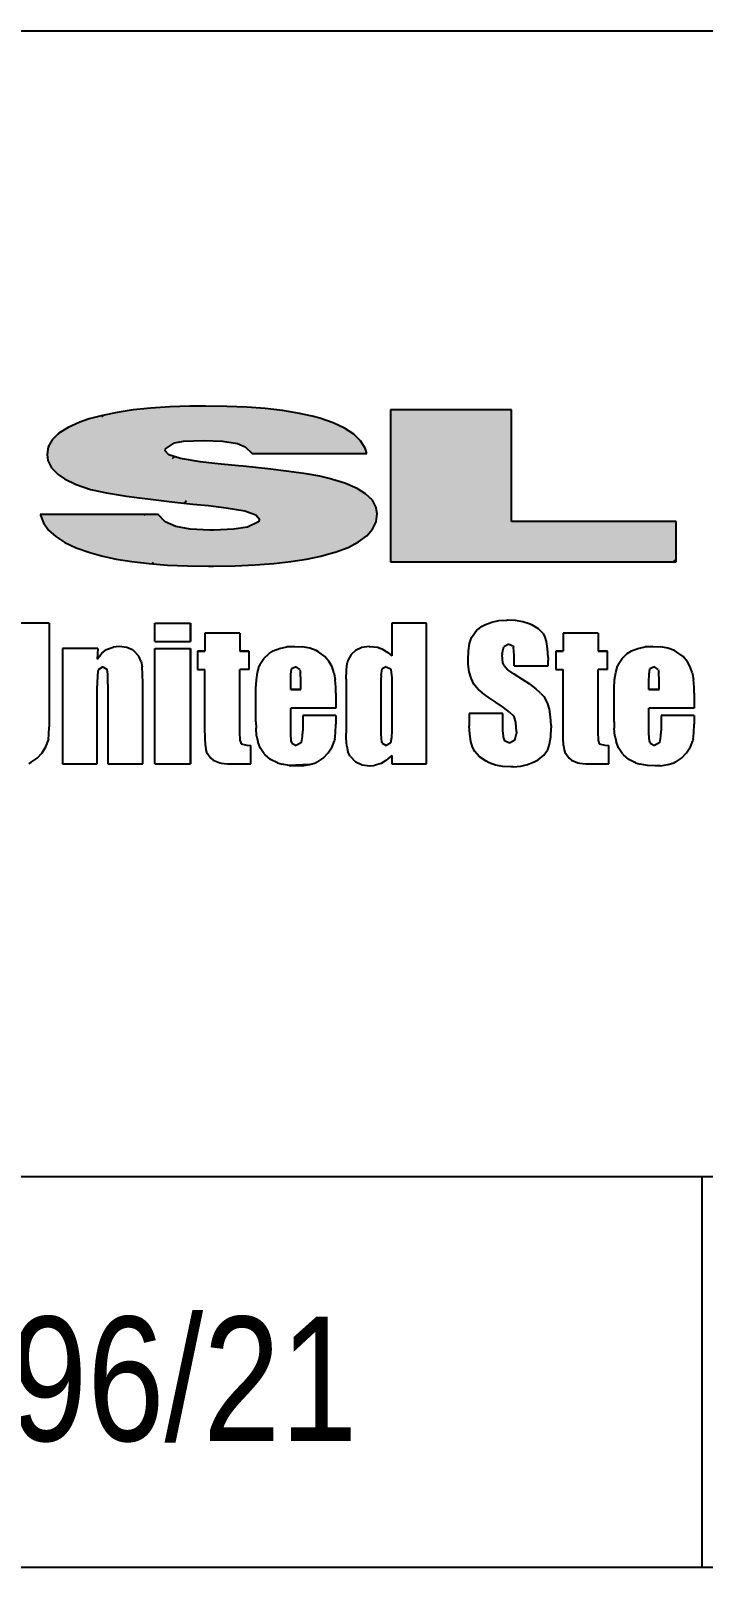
# Model space of a CAD drawing. Header units: millimetres. Extents: x -170 to 250, y -82 to 215.
# Drawn here: x 197.82 to 204.02, y -10.02 to 4.16 of the extents above; entities that cross this region are included whole.
import ezdxf

# ---------------------------------------------------------------- set-up
doc = ezdxf.new("R2010")
doc.units = ezdxf.units.MM
doc.styles.add('Arial', font='ARIAL.TTF', dxfattribs={"height": 0.2})

# ---------------------------------------------------------------- blocks, each defined once
blk = doc.blocks.new('Unknown-234524981-42925')
at = {"linetype": 'Continuous'}
for points in [[(199.626, 0.692), (199.429, 0.695), (198.016, 0.384)], [(199.429, 0.695), (199.286, 0.694), (198.016, 0.384)], [(199.286, 0.694), (199.099, 0.687), (198.016, 0.384)], [(199.809, 0.685), (199.626, 0.692), (198.016, 0.384)], [(199.099, 0.687), (198.924, 0.676), (198.016, 0.384)], [(199.98, 0.671), (199.809, 0.685), (198.016, 0.384)], [(198.924, 0.676), (198.763, 0.659), (198.016, 0.384)], [(200.138, 0.653), (199.98, 0.671), (198.016, 0.384)], [(198.763, 0.659), (198.615, 0.636), (198.016, 0.384)], [(200.282, 0.63), (200.138, 0.653), (198.016, 0.384)], [(198.615, 0.636), (198.48, 0.609), (198.016, 0.384)], [(200.413, 0.601), (200.282, 0.63), (198.016, 0.384)], [(198.48, 0.609), (198.357, 0.576), (198.016, 0.384)], [(200.484, 0.582), (200.413, 0.601), (198.016, 0.384)], [(200.608, 0.539), (200.484, 0.582), (198.016, 0.384)], [(198.357, 0.576), (198.271, 0.547), (198.016, 0.384)], [(202.252, 0.66), (201.135, 0.66), (202.252, -0.371)], [(201.135, 0.66), (201.135, -0.744), (202.252, -0.371)], [(198.271, 0.547), (198.162, 0.498), (198.016, 0.384)], [(200.712, 0.49), (200.608, 0.539), (198.016, 0.384)], [(198.162, 0.498), (198.077, 0.444), (198.016, 0.384)], [(200.796, 0.435), (200.712, 0.49), (198.016, 0.384)], [(200.859, 0.373), (200.796, 0.435), (198.016, 0.384)], [(197.979, 0.319), (197.968, 0.249), (198.016, 0.384)], [(197.968, 0.249), (197.976, 0.192), (198.016, 0.384)], [(197.976, 0.192), (198.009, 0.125), (198.016, 0.384)], [(198.009, 0.125), (198.069, 0.064), (198.016, 0.384)], [(198.069, 0.064), (198.129, 0.023), (198.016, 0.384)], [(198.129, 0.023), (198.235, -0.029), (198.016, 0.384)], [(198.235, -0.029), (198.369, -0.075), (198.016, 0.384)], [(198.369, -0.075), (198.383, -0.079), (198.016, 0.384)], [(198.383, -0.079), (198.515, -0.106), (198.016, 0.384)], [(198.515, -0.106), (198.702, -0.136), (198.016, 0.384)], [(198.702, -0.136), (198.796, -0.149), (198.016, 0.384)], [(198.796, -0.149), (198.946, -0.168), (198.016, 0.384)], [(198.946, -0.168), (199.118, -0.189), (198.016, 0.384)], [(199.118, -0.189), (199.313, -0.21), (198.016, 0.384)], [(199.313, -0.21), (199.457, -0.224), (198.016, 0.384)], [(199.457, -0.224), (199.62, -0.243), (198.016, 0.384)], [(199.62, -0.243), (199.791, -0.273), (198.016, 0.384)], [(199.791, -0.273), (199.893, -0.309), (198.016, 0.384)], [(199.893, -0.309), (200.744, -0.609), (198.016, 0.384)], [(200.744, -0.609), (200.84, -0.559), (198.016, 0.384)], [(200.84, -0.559), (200.916, -0.503), (198.016, 0.384)], [(200.916, -0.503), (200.97, -0.441), (198.016, 0.384)], [(200.97, -0.441), (201.002, -0.374), (198.016, 0.384)], [(201.002, -0.374), (201.013, -0.301), (198.016, 0.384)], [(201.013, -0.301), (201.004, -0.24), (198.016, 0.384)], [(201.004, -0.24), (200.968, -0.174), (198.016, 0.384)], [(200.968, -0.174), (200.906, -0.114), (198.016, 0.384)], [(200.906, -0.114), (200.829, -0.067), (198.016, 0.384)], [(200.829, -0.067), (200.714, -0.018), (198.016, 0.384)], [(200.714, -0.018), (199.381, 0.181), (198.016, 0.384)], [(199.381, 0.181), (199.2, 0.211), (198.016, 0.384)], [(199.2, 0.211), (199.092, 0.245), (198.016, 0.384)], [(199.092, 0.245), (199.056, 0.282), (198.016, 0.384)], [(199.056, 0.282), (199.059, 0.301), (198.016, 0.384)], [(199.059, 0.301), (199.143, 0.355), (198.016, 0.384)], [(199.143, 0.355), (199.225, 0.37), (198.016, 0.384)], [(199.225, 0.37), (199.41, 0.378), (198.016, 0.384)], [(199.41, 0.378), (200.859, 0.373), (198.016, 0.384)], [(199.585, 0.371), (200.859, 0.373), (199.41, 0.378)], [(200.901, 0.307), (200.859, 0.373), (199.585, 0.371)], [(199.724, 0.348), (200.918, 0.256), (199.585, 0.371)], [(200.918, 0.256), (200.901, 0.307), (199.585, 0.371)], [(199.796, 0.319), (200.918, 0.256), (199.724, 0.348)], [(199.858, 0.256), (200.918, 0.256), (199.796, 0.319)], [(199.514, 0.166), (199.381, 0.181), (200.714, -0.018)], [(199.575, 0.159), (199.514, 0.166), (200.714, -0.018)], [(199.732, 0.143), (199.575, 0.159), (200.714, -0.018)], [(199.776, 0.139), (199.732, 0.143), (200.714, -0.018)], [(200.004, 0.115), (199.776, 0.139), (200.714, -0.018)], [(200.198, 0.091), (200.004, 0.115), (200.714, -0.018)], [(200.357, 0.068), (200.198, 0.091), (200.714, -0.018)], [(200.482, 0.047), (200.357, 0.068), (200.714, -0.018)], [(200.569, 0.027), (200.482, 0.047), (200.714, -0.018)], [(198.992, -0.306), (197.906, -0.306), (199.058, -0.374)], [(199.058, -0.374), (197.906, -0.306), (199.155, -0.416)], [(199.155, -0.416), (197.906, -0.306), (199.288, -0.44)], [(197.906, -0.306), (197.907, -0.313), (199.288, -0.44)], [(197.907, -0.313), (197.936, -0.384), (199.288, -0.44)], [(199.288, -0.44), (197.936, -0.384), (199.47, -0.449)], [(197.936, -0.384), (197.982, -0.45), (199.47, -0.449)], [(199.69, -0.442), (198.362, -0.658), (199.816, -0.422)], [(198.362, -0.658), (198.47, -0.688), (199.816, -0.422)], [(198.47, -0.688), (198.605, -0.717), (199.816, -0.422)], [(198.605, -0.717), (198.751, -0.74), (199.816, -0.422)], [(198.751, -0.74), (198.909, -0.759), (199.816, -0.422)], [(198.909, -0.759), (199.08, -0.772), (199.816, -0.422)], [(199.08, -0.772), (199.262, -0.78), (199.816, -0.422)], [(199.816, -0.422), (199.262, -0.78), (199.919, -0.372)], [(199.262, -0.78), (199.457, -0.783), (199.919, -0.372)], [(199.457, -0.783), (199.504, -0.783), (199.919, -0.372)], [(199.504, -0.783), (199.702, -0.779), (199.919, -0.372)], [(199.702, -0.779), (199.887, -0.771), (199.919, -0.372)], [(199.919, -0.372), (199.887, -0.771), (199.927, -0.348)], [(199.887, -0.771), (200.058, -0.757), (199.927, -0.348)], [(199.927, -0.348), (200.362, -0.718), (199.893, -0.309)], [(200.362, -0.718), (200.493, -0.69), (199.893, -0.309)], [(200.493, -0.69), (200.611, -0.658), (199.893, -0.309)], [(200.611, -0.658), (200.625, -0.653), (199.893, -0.309)], [(200.625, -0.653), (200.744, -0.609), (199.893, -0.309)], [(200.058, -0.757), (200.217, -0.74), (199.927, -0.348)], [(200.217, -0.74), (200.362, -0.718), (199.927, -0.348)], [(202.252, -0.371), (201.135, -0.744), (203.769, -0.744)], [(203.769, -0.371), (202.252, -0.371), (203.769, -0.744)], [(199.47, -0.449), (197.982, -0.45), (199.507, -0.449)], [(197.982, -0.45), (198.049, -0.51), (199.507, -0.449)], [(199.507, -0.449), (198.049, -0.51), (199.69, -0.442)], [(198.049, -0.51), (198.133, -0.565), (199.69, -0.442)], [(198.133, -0.565), (198.238, -0.614), (199.69, -0.442)], [(198.238, -0.614), (198.362, -0.658), (199.69, -0.442)]]:
    blk.add_hatch(color=3, dxfattribs=at).paths.add_polyline_path(points)
at = {"color": 7, "linetype": 'Continuous'}
for p, q in [((167.074, 4.158), (234.946, 4.158)), ((167.076, 4.158), (234.946, 4.158)), ((167.054, -6.415), (234.946, -6.415)), ((204.008, -10.02), (204.008, -6.415)), ((167.054, -10.02), (234.946, -10.02))]:
    blk.add_line(p, q, dxfattribs=at)
at = {"color": 3, "linetype": 'Continuous'}
for p, q in [((198.357, 0.576), (198.271, 0.547)), ((198.48, 0.609), (198.357, 0.576)), ((198.474, 0.594), (198.491, 0.612)), ((198.615, 0.636), (198.48, 0.609)), ((198.763, 0.659), (198.615, 0.636)), ((198.924, 0.676), (198.763, 0.659)), ((199.099, 0.687), (198.924, 0.676)), ((199.286, 0.694), (199.099, 0.687)), ((199.429, 0.695), (199.286, 0.694)), ((199.626, 0.692), (199.429, 0.695)), ((199.809, 0.685), (199.626, 0.692)), ((199.98, 0.671), (199.809, 0.685)), ((200.138, 0.653), (199.98, 0.671)), ((200.282, 0.63), (200.138, 0.653)), ((200.413, 0.601), (200.282, 0.63)), ((200.484, 0.582), (200.413, 0.601)), ((200.608, 0.539), (200.484, 0.582)), ((201.135, 0.66), (201.135, -0.744)), ((202.252, 0.66), (201.135, 0.66)), ((202.252, -0.371), (202.252, 0.66)), ((198.077, 0.444), (198.016, 0.384)), ((198.162, 0.498), (198.077, 0.444)), ((198.271, 0.547), (198.162, 0.498)), ((200.712, 0.49), (200.608, 0.539)), ((200.796, 0.435), (200.712, 0.49)), ((200.859, 0.373), (200.796, 0.435)), ((197.979, 0.319), (197.968, 0.249)), ((198.016, 0.384), (197.979, 0.319)), ((199.056, 0.282), (199.059, 0.301)), ((199.059, 0.301), (199.143, 0.355)), ((199.143, 0.355), (199.225, 0.37)), ((199.225, 0.37), (199.41, 0.378)), ((199.41, 0.378), (199.585, 0.371)), ((199.585, 0.371), (199.724, 0.348)), ((199.724, 0.348), (199.796, 0.319)), ((199.796, 0.319), (199.858, 0.256)), ((200.901, 0.307), (200.859, 0.373)), ((200.918, 0.256), (200.901, 0.307)), ((197.968, 0.249), (197.976, 0.192)), ((197.976, 0.192), (198.009, 0.125)), ((199.092, 0.245), (199.056, 0.282)), ((199.2, 0.211), (199.092, 0.245)), ((199.126, 0.212), (199.143, 0.229)), ((199.381, 0.181), (199.2, 0.211)), ((199.514, 0.166), (199.381, 0.181)), ((199.575, 0.159), (199.514, 0.166)), ((199.732, 0.143), (199.575, 0.159)), ((199.776, 0.139), (199.732, 0.143)), ((199.858, 0.256), (200.918, 0.256)), ((198.009, 0.125), (198.069, 0.064)), ((198.069, 0.064), (198.129, 0.023)), ((198.129, 0.023), (198.235, -0.029)), ((200.004, 0.115), (199.776, 0.139)), ((200.198, 0.091), (200.004, 0.115)), ((200.357, 0.068), (200.198, 0.091)), ((200.482, 0.047), (200.357, 0.068)), ((200.569, 0.027), (200.482, 0.047)), ((200.714, -0.018), (200.569, 0.027)), ((198.235, -0.029), (198.369, -0.075)), ((198.369, -0.075), (198.383, -0.079)), ((198.383, -0.079), (198.515, -0.106)), ((198.515, -0.106), (198.702, -0.136)), ((198.702, -0.136), (198.796, -0.149)), ((200.829, -0.067), (200.714, -0.018)), ((200.906, -0.114), (200.829, -0.067)), ((200.968, -0.174), (200.906, -0.114)), ((198.796, -0.149), (198.946, -0.168)), ((198.946, -0.168), (199.118, -0.189)), ((199.118, -0.189), (199.313, -0.21)), ((199.232, -0.201), (199.255, -0.177)), ((199.313, -0.21), (199.457, -0.224)), ((199.457, -0.224), (199.62, -0.243)), ((199.62, -0.243), (199.791, -0.273)), ((199.791, -0.273), (199.893, -0.309)), ((201.004, -0.24), (200.968, -0.174)), ((201.013, -0.301), (201.004, -0.24)), ((198.992, -0.306), (197.906, -0.306)), ((197.906, -0.306), (197.907, -0.313)), ((197.907, -0.313), (197.936, -0.384)), ((197.936, -0.384), (197.982, -0.45)), ((198.864, -0.312), (198.87, -0.306)), ((199.058, -0.374), (198.992, -0.306)), ((199.155, -0.416), (199.058, -0.374)), ((199.288, -0.44), (199.155, -0.416)), ((199.816, -0.422), (199.69, -0.442)), ((199.919, -0.372), (199.816, -0.422)), ((199.893, -0.309), (199.927, -0.348)), ((199.927, -0.348), (199.919, -0.372)), ((200.97, -0.441), (201.002, -0.374)), ((201.002, -0.374), (201.013, -0.301)), ((203.769, -0.371), (202.252, -0.371)), ((203.769, -0.744), (203.769, -0.371)), ((197.982, -0.45), (198.049, -0.51)), ((198.049, -0.51), (198.133, -0.565)), ((198.133, -0.565), (198.238, -0.614)), ((199.47, -0.449), (199.288, -0.44)), ((199.507, -0.449), (199.47, -0.449)), ((199.69, -0.442), (199.507, -0.449)), ((200.744, -0.609), (200.84, -0.559)), ((200.84, -0.559), (200.916, -0.503)), ((200.916, -0.503), (200.97, -0.441)), ((198.238, -0.614), (198.362, -0.658)), ((198.362, -0.658), (198.47, -0.688)), ((198.47, -0.688), (198.605, -0.717)), ((200.362, -0.718), (200.493, -0.69)), ((200.493, -0.69), (200.611, -0.658)), ((200.611, -0.658), (200.625, -0.653)), ((200.625, -0.653), (200.744, -0.609)), ((198.605, -0.717), (198.751, -0.74)), ((198.751, -0.74), (198.909, -0.759)), ((198.909, -0.759), (199.08, -0.772)), ((198.934, -0.761), (198.949, -0.746)), ((199.08, -0.772), (199.262, -0.78)), ((199.262, -0.78), (199.457, -0.783)), ((199.457, -0.783), (199.504, -0.783)), ((199.504, -0.783), (199.702, -0.779)), ((199.702, -0.779), (199.887, -0.771)), ((199.887, -0.771), (200.058, -0.757)), ((200.058, -0.757), (200.217, -0.74)), ((200.217, -0.74), (200.362, -0.718)), ((201.135, -0.744), (203.769, -0.744)), ((203.743, -0.744), (203.769, -0.718)), ((197.989, -1.308), (197.655, -1.308)), ((197.989, -1.308), (197.989, -2.177)), ((198.961, -1.477), (198.961, -1.308)), ((198.961, -1.308), (199.292, -1.308)), ((199.292, -1.308), (199.292, -1.477)), ((199.292, -1.477), (199.292, -1.308)), ((199.292, -1.308), (199.292, -1.308)), ((199.292, -1.477), (199.292, -1.308)), ((199.746, -1.4), (199.424, -1.4)), ((199.424, -1.4), (199.424, -1.568)), ((199.746, -1.4), (199.746, -1.568)), ((201.467, -1.308), (201.146, -1.308)), ((201.146, -1.308), (201.146, -1.61)), ((201.467, -2.608), (201.467, -1.308)), ((201.89, -1.428), (201.927, -1.377)), ((201.927, -1.377), (201.98, -1.336)), ((201.98, -1.336), (202.011, -1.32)), ((202.011, -1.32), (202.069, -1.299)), ((202.069, -1.299), (202.134, -1.285)), ((202.134, -1.285), (202.207, -1.281)), ((202.215, -1.281), (202.207, -1.281)), ((202.288, -1.285), (202.215, -1.281)), ((202.355, -1.295), (202.288, -1.285)), ((202.415, -1.314), (202.355, -1.295)), ((202.438, -1.323), (202.415, -1.314)), ((202.501, -1.362), (202.438, -1.323)), ((202.545, -1.406), (202.501, -1.362)), ((202.559, -1.43), (202.545, -1.406)), ((203.05, -1.4), (202.729, -1.4)), ((202.729, -1.4), (202.729, -1.568)), ((203.05, -1.4), (203.05, -1.568)), ((198.437, -1.543), (198.11, -1.543)), ((198.11, -1.543), (198.11, -2.608)), ((198.437, -1.543), (198.431, -1.64)), ((198.473, -1.586), (198.516, -1.553)), ((198.516, -1.553), (198.577, -1.529)), ((198.633, -1.524), (198.577, -1.529)), ((198.704, -1.532), (198.633, -1.524)), ((198.761, -1.557), (198.704, -1.532)), ((198.761, -1.557), (198.768, -1.563)), ((198.961, -1.477), (199.292, -1.477)), ((198.961, -2.608), (198.961, -1.543)), ((198.961, -1.543), (199.292, -1.543)), ((199.292, -1.543), (199.292, -2.608)), ((199.292, -2.608), (199.292, -1.543)), ((199.292, -1.543), (199.292, -1.543)), ((199.292, -2.608), (199.292, -1.543)), ((200.054, -1.565), (200.113, -1.542)), ((200.113, -1.542), (200.179, -1.528)), ((200.179, -1.528), (200.25, -1.524)), ((200.179, -1.528), (200.25, -1.524)), ((200.25, -1.524), (200.179, -1.528)), ((200.25, -1.524), (200.324, -1.528)), ((200.25, -1.524), (200.25, -1.524)), ((200.39, -1.54), (200.324, -1.528)), ((200.449, -1.562), (200.39, -1.54)), ((200.872, -1.534), (200.813, -1.562)), ((200.939, -1.524), (200.872, -1.534)), ((200.939, -1.524), (200.946, -1.524)), ((200.946, -1.524), (201.014, -1.531)), ((201.014, -1.531), (201.056, -1.545)), ((201.056, -1.545), (201.112, -1.579)), ((201.855, -1.563), (201.865, -1.495)), ((201.865, -1.495), (201.883, -1.441)), ((201.883, -1.441), (201.89, -1.428)), ((202.165, -1.588), (202.181, -1.526)), ((202.225, -1.501), (202.181, -1.526)), ((202.225, -1.501), (202.265, -1.519)), ((202.265, -1.519), (202.27, -1.53)), ((202.277, -1.605), (202.27, -1.53)), ((202.574, -1.478), (202.559, -1.43)), ((202.584, -1.543), (202.574, -1.478)), ((202.588, -1.624), (202.584, -1.543)), ((203.358, -1.565), (203.417, -1.542)), ((203.417, -1.542), (203.483, -1.528)), ((203.483, -1.528), (203.554, -1.524)), ((203.483, -1.528), (203.554, -1.524)), ((203.554, -1.524), (203.483, -1.528)), ((203.554, -1.524), (203.628, -1.528)), ((203.554, -1.524), (203.554, -1.524)), ((203.694, -1.54), (203.628, -1.528)), ((203.753, -1.562), (203.694, -1.54)), ((198.431, -1.64), (198.473, -1.586)), ((198.431, -1.64), (198.431, -1.64)), ((198.814, -1.612), (198.768, -1.563)), ((198.836, -1.661), (198.814, -1.612)), ((198.836, -1.661), (198.844, -1.711)), ((199.355, -1.568), (199.355, -1.736)), ((199.355, -1.568), (199.355, -1.568)), ((199.355, -1.568), (199.424, -1.568)), ((199.424, -1.568), (199.355, -1.568)), ((199.424, -1.568), (199.355, -1.568)), ((199.833, -1.568), (199.746, -1.568)), ((199.746, -1.568), (199.833, -1.568)), ((199.746, -1.568), (199.833, -1.568)), ((199.833, -1.736), (199.833, -1.568)), ((199.833, -1.568), (199.833, -1.568)), ((199.931, -1.69), (199.924, -1.705)), ((199.931, -1.69), (199.967, -1.634)), ((199.967, -1.634), (200.015, -1.589)), ((200.015, -1.589), (200.054, -1.565)), ((200.473, -1.575), (200.449, -1.562)), ((200.529, -1.616), (200.473, -1.575)), ((200.571, -1.666), (200.529, -1.616)), ((200.596, -1.712), (200.571, -1.666)), ((200.729, -1.741), (200.736, -1.679)), ((200.743, -1.653), (200.736, -1.679)), ((200.773, -1.597), (200.743, -1.653)), ((200.813, -1.562), (200.773, -1.597)), ((201.112, -1.579), (201.146, -1.61)), ((201.851, -1.646), (201.855, -1.563)), ((201.852, -1.689), (201.851, -1.646)), ((201.861, -1.758), (201.852, -1.689)), ((202.165, -1.588), (202.165, -1.601)), ((202.172, -1.674), (202.165, -1.601)), ((202.182, -1.699), (202.172, -1.674)), ((202.182, -1.699), (202.218, -1.738)), ((202.277, -1.701), (202.277, -1.605)), ((202.277, -1.701), (202.588, -1.701)), ((202.588, -1.624), (202.588, -1.65)), ((202.588, -1.701), (202.588, -1.65)), ((202.659, -1.568), (202.659, -1.736)), ((202.659, -1.568), (202.659, -1.568)), ((202.659, -1.568), (202.729, -1.568)), ((202.729, -1.568), (202.659, -1.568)), ((202.729, -1.568), (202.659, -1.568)), ((203.137, -1.568), (203.05, -1.568)), ((203.05, -1.568), (203.137, -1.568)), ((203.05, -1.568), (203.137, -1.568)), ((203.137, -1.736), (203.137, -1.568)), ((203.137, -1.568), (203.137, -1.568)), ((203.236, -1.69), (203.228, -1.705)), ((203.236, -1.69), (203.271, -1.634)), ((203.271, -1.634), (203.319, -1.589)), ((203.319, -1.589), (203.358, -1.565)), ((203.777, -1.575), (203.753, -1.562)), ((203.833, -1.616), (203.777, -1.575)), ((203.875, -1.666), (203.833, -1.616)), ((203.9, -1.712), (203.875, -1.666)), ((198.433, -1.784), (198.431, -1.868)), ((198.44, -1.739), (198.433, -1.784)), ((198.482, -1.712), (198.44, -1.739)), ((198.482, -1.712), (198.522, -1.736)), ((198.527, -1.78), (198.522, -1.736)), ((198.53, -1.87), (198.527, -1.78)), ((198.849, -1.78), (198.844, -1.711)), ((198.851, -1.861), (198.849, -1.78)), ((199.355, -1.736), (199.424, -1.736)), ((199.424, -2.277), (199.424, -1.736)), ((199.746, -2.307), (199.746, -1.736)), ((199.833, -1.736), (199.746, -1.736)), ((199.894, -1.91), (199.898, -1.831)), ((199.898, -1.831), (199.908, -1.763)), ((199.908, -1.763), (199.924, -1.705)), ((200.215, -1.843), (200.216, -1.783)), ((200.215, -1.92), (200.215, -1.843)), ((200.216, -1.783), (200.223, -1.731)), ((200.265, -1.712), (200.223, -1.731)), ((200.3, -1.736), (200.265, -1.712)), ((200.3, -1.736), (200.305, -1.762)), ((200.309, -1.843), (200.305, -1.762)), ((200.309, -1.92), (200.309, -1.843)), ((200.613, -1.765), (200.596, -1.712)), ((200.613, -1.765), (200.625, -1.829)), ((200.63, -1.903), (200.625, -1.829)), ((200.727, -1.826), (200.729, -1.741)), ((200.727, -1.826), (200.727, -2.325)), ((201.048, -1.79), (201.058, -1.73)), ((201.048, -1.79), (201.048, -1.81)), ((201.048, -2.332), (201.048, -1.81)), ((201.096, -1.712), (201.058, -1.73)), ((201.096, -1.712), (201.136, -1.731)), ((201.136, -1.731), (201.139, -1.739)), ((201.139, -1.739), (201.146, -1.81)), ((201.146, -1.81), (201.146, -2.303)), ((201.878, -1.816), (201.861, -1.758)), ((201.905, -1.871), (201.878, -1.816)), ((202.276, -1.778), (202.218, -1.738)), ((202.354, -1.827), (202.276, -1.778)), ((202.421, -1.872), (202.354, -1.827)), ((202.659, -1.736), (202.729, -1.736)), ((202.729, -2.277), (202.729, -1.736)), ((203.05, -2.307), (203.05, -1.736)), ((203.137, -1.736), (203.05, -1.736)), ((203.198, -1.91), (203.202, -1.831)), ((203.202, -1.831), (203.212, -1.763)), ((203.212, -1.763), (203.228, -1.705)), ((203.519, -1.843), (203.52, -1.783)), ((203.519, -1.92), (203.519, -1.843)), ((203.52, -1.783), (203.528, -1.731)), ((203.569, -1.712), (203.528, -1.731)), ((203.604, -1.736), (203.569, -1.712)), ((203.604, -1.736), (203.61, -1.762)), ((203.613, -1.843), (203.61, -1.762)), ((203.613, -1.92), (203.613, -1.843)), ((203.917, -1.765), (203.9, -1.712)), ((203.917, -1.765), (203.929, -1.829)), ((203.934, -1.903), (203.929, -1.829)), ((198.431, -1.868), (198.431, -1.887)), ((198.431, -2.608), (198.431, -1.887)), ((198.53, -1.87), (198.53, -2.608)), ((198.851, -2.608), (198.851, -1.861)), ((199.894, -2.22), (199.894, -1.91)), ((200.215, -1.92), (200.215, -1.92)), ((200.215, -1.92), (200.309, -1.92)), ((200.309, -1.92), (200.215, -1.92)), ((200.309, -1.92), (200.215, -1.92)), ((200.631, -1.953), (200.63, -1.903)), ((200.631, -1.953), (200.631, -2.094)), ((201.945, -1.92), (201.905, -1.871)), ((201.945, -1.92), (201.945, -1.921)), ((201.945, -1.921), (201.982, -1.951)), ((202.037, -1.991), (201.982, -1.951)), ((202.421, -1.872), (202.476, -1.914)), ((202.519, -1.953), (202.476, -1.914)), ((202.519, -1.953), (202.551, -1.988)), ((203.198, -2.22), (203.198, -1.91)), ((203.519, -1.92), (203.519, -1.92)), ((203.519, -1.92), (203.613, -1.92)), ((203.613, -1.92), (203.519, -1.92)), ((203.613, -1.92), (203.519, -1.92)), ((203.935, -1.953), (203.934, -1.903)), ((203.935, -1.953), (203.935, -2.094)), ((200.215, -2.324), (200.215, -2.094)), ((200.631, -2.094), (200.215, -2.094)), ((202.111, -2.042), (202.037, -1.991)), ((202.178, -2.088), (202.111, -2.042)), ((202.234, -2.13), (202.178, -2.088)), ((202.558, -1.998), (202.551, -1.988)), ((202.582, -2.044), (202.558, -1.998)), ((202.6, -2.102), (202.582, -2.044)), ((202.611, -2.172), (202.6, -2.102)), ((203.519, -2.324), (203.519, -2.094)), ((203.935, -2.094), (203.519, -2.094)), ((197.985, -2.333), (197.988, -2.264)), ((197.989, -2.177), (197.988, -2.264)), ((199.894, -2.22), (199.895, -2.276)), ((200.631, -2.162), (200.327, -2.162)), ((200.327, -2.162), (200.327, -2.303)), ((200.629, -2.321), (200.631, -2.241)), ((200.631, -2.162), (200.631, -2.241)), ((202.172, -2.141), (201.861, -2.141)), ((201.861, -2.141), (201.861, -2.227)), ((201.861, -2.227), (201.862, -2.257)), ((201.866, -2.334), (201.862, -2.257)), ((202.172, -2.3), (202.172, -2.141)), ((202.234, -2.13), (202.267, -2.16)), ((202.267, -2.16), (202.275, -2.171)), ((202.292, -2.225), (202.275, -2.171)), ((202.298, -2.309), (202.292, -2.225)), ((202.616, -2.253), (202.611, -2.172)), ((202.616, -2.253), (202.616, -2.275)), ((203.198, -2.22), (203.199, -2.276)), ((203.935, -2.162), (203.631, -2.162)), ((203.631, -2.162), (203.631, -2.303)), ((203.933, -2.321), (203.935, -2.241)), ((203.935, -2.162), (203.935, -2.241)), ((197.961, -2.443), (197.98, -2.384)), ((197.98, -2.382), (197.985, -2.333)), ((197.98, -2.382), (197.98, -2.384)), ((199.425, -2.368), (199.424, -2.277)), ((199.428, -2.436), (199.425, -2.368)), ((199.75, -2.395), (199.746, -2.307)), ((199.75, -2.395), (199.757, -2.423)), ((199.9, -2.347), (199.895, -2.276)), ((199.9, -2.347), (199.911, -2.401)), ((199.933, -2.458), (199.911, -2.401)), ((200.22, -2.401), (200.215, -2.324)), ((200.22, -2.401), (200.225, -2.417)), ((200.314, -2.41), (200.265, -2.438)), ((200.314, -2.41), (200.325, -2.354)), ((200.325, -2.354), (200.327, -2.303)), ((200.596, -2.451), (200.62, -2.393)), ((200.621, -2.381), (200.62, -2.393)), ((200.621, -2.381), (200.629, -2.321)), ((200.727, -2.37), (200.727, -2.325)), ((200.733, -2.443), (200.727, -2.37)), ((201.054, -2.406), (201.048, -2.332)), ((201.054, -2.406), (201.057, -2.417)), ((201.144, -2.363), (201.135, -2.415)), ((201.146, -2.303), (201.144, -2.363)), ((201.876, -2.399), (201.866, -2.334)), ((201.891, -2.452), (201.876, -2.399)), ((202.179, -2.377), (202.172, -2.3)), ((202.179, -2.377), (202.186, -2.394)), ((202.232, -2.415), (202.186, -2.394)), ((202.282, -2.388), (202.232, -2.415)), ((202.282, -2.388), (202.298, -2.326)), ((202.298, -2.309), (202.298, -2.326)), ((202.602, -2.425), (202.613, -2.358)), ((202.613, -2.358), (202.616, -2.275)), ((202.729, -2.368), (202.729, -2.277)), ((202.732, -2.436), (202.729, -2.368)), ((203.054, -2.395), (203.05, -2.307)), ((203.054, -2.395), (203.061, -2.423)), ((203.205, -2.347), (203.199, -2.276)), ((203.205, -2.347), (203.215, -2.401)), ((203.237, -2.458), (203.215, -2.401)), ((203.524, -2.401), (203.519, -2.324)), ((203.524, -2.401), (203.529, -2.417)), ((203.619, -2.41), (203.569, -2.438)), ((203.619, -2.41), (203.629, -2.354)), ((203.629, -2.354), (203.631, -2.303)), ((203.901, -2.451), (203.924, -2.393)), ((203.926, -2.381), (203.924, -2.393)), ((203.926, -2.381), (203.933, -2.321)), ((197.878, -2.555), (197.924, -2.506)), ((197.924, -2.505), (197.961, -2.443)), ((197.924, -2.505), (197.924, -2.506)), ((199.428, -2.436), (199.433, -2.478)), ((199.433, -2.478), (199.439, -2.5)), ((199.439, -2.5), (199.477, -2.555)), ((199.757, -2.423), (199.809, -2.435)), ((199.809, -2.435), (199.846, -2.436)), ((199.846, -2.608), (199.846, -2.436)), ((199.971, -2.514), (199.933, -2.458)), ((199.971, -2.514), (199.979, -2.524)), ((200.028, -2.565), (199.979, -2.524)), ((200.225, -2.417), (200.265, -2.438)), ((200.515, -2.555), (200.561, -2.506)), ((200.561, -2.506), (200.596, -2.451)), ((200.733, -2.443), (200.743, -2.495)), ((200.763, -2.537), (200.743, -2.495)), ((200.763, -2.537), (200.813, -2.587)), ((201.057, -2.417), (201.094, -2.438)), ((201.146, -2.53), (201.093, -2.577)), ((201.135, -2.415), (201.094, -2.438)), ((201.146, -2.53), (201.146, -2.608)), ((201.912, -2.494), (201.891, -2.452)), ((201.955, -2.542), (201.912, -2.494)), ((202.016, -2.583), (201.955, -2.542)), ((202.232, -2.415), (202.232, -2.415)), ((202.496, -2.57), (202.549, -2.528)), ((202.549, -2.528), (202.584, -2.479)), ((202.586, -2.477), (202.584, -2.479)), ((202.586, -2.477), (202.602, -2.425)), ((202.732, -2.436), (202.737, -2.478)), ((202.737, -2.478), (202.743, -2.5)), ((202.743, -2.5), (202.782, -2.555)), ((203.061, -2.423), (203.113, -2.435)), ((203.113, -2.435), (203.15, -2.436)), ((203.15, -2.608), (203.15, -2.436)), ((203.275, -2.514), (203.237, -2.458)), ((203.275, -2.514), (203.283, -2.524)), ((203.332, -2.565), (203.283, -2.524)), ((203.529, -2.417), (203.569, -2.438)), ((203.819, -2.555), (203.865, -2.506)), ((203.865, -2.506), (203.901, -2.451)), ((197.8, -2.602), (197.822, -2.592)), ((197.822, -2.592), (197.878, -2.555)), ((198.11, -2.608), (198.431, -2.608)), ((198.53, -2.608), (198.851, -2.608)), ((198.961, -2.608), (199.292, -2.608)), ((199.477, -2.555), (199.499, -2.572)), ((199.499, -2.572), (199.56, -2.597)), ((199.56, -2.597), (199.574, -2.6)), ((199.574, -2.6), (199.633, -2.605)), ((199.633, -2.605), (199.716, -2.608)), ((199.716, -2.608), (199.846, -2.608)), ((200.092, -2.597), (200.028, -2.565)), ((200.092, -2.597), (200.135, -2.61)), ((200.2, -2.623), (200.135, -2.61)), ((200.389, -2.614), (200.2, -2.623)), ((200.389, -2.614), (200.2, -2.623)), ((200.2, -2.623), (200.321, -2.624)), ((200.272, -2.626), (200.2, -2.623)), ((200.2, -2.623), (200.321, -2.624)), ((200.321, -2.624), (200.272, -2.626)), ((200.321, -2.624), (200.389, -2.614)), ((200.389, -2.614), (200.447, -2.596)), ((200.458, -2.591), (200.447, -2.596)), ((200.458, -2.591), (200.515, -2.555)), ((200.813, -2.587), (200.816, -2.589)), ((200.816, -2.589), (200.874, -2.617)), ((200.874, -2.617), (200.942, -2.626)), ((200.942, -2.626), (200.985, -2.623)), ((201.049, -2.602), (200.985, -2.623)), ((201.093, -2.577), (201.049, -2.602)), ((201.146, -2.608), (201.467, -2.608)), ((202.045, -2.597), (202.016, -2.583)), ((202.105, -2.618), (202.045, -2.597)), ((202.171, -2.63), (202.105, -2.618)), ((202.245, -2.634), (202.171, -2.63)), ((202.266, -2.634), (202.245, -2.634)), ((202.266, -2.634), (202.336, -2.628)), ((202.336, -2.628), (202.4, -2.613)), ((202.4, -2.613), (202.459, -2.589)), ((202.459, -2.589), (202.496, -2.57)), ((202.782, -2.555), (202.803, -2.572)), ((202.803, -2.572), (202.864, -2.597)), ((202.864, -2.597), (202.878, -2.6)), ((202.878, -2.6), (202.938, -2.605)), ((202.938, -2.605), (203.021, -2.608)), ((203.021, -2.608), (203.15, -2.608)), ((203.396, -2.597), (203.332, -2.565)), ((203.396, -2.597), (203.439, -2.61)), ((203.505, -2.623), (203.439, -2.61)), ((203.576, -2.626), (203.505, -2.623)), ((203.625, -2.624), (203.576, -2.626)), ((203.625, -2.624), (203.693, -2.614)), ((203.693, -2.614), (203.751, -2.596)), ((203.762, -2.591), (203.751, -2.596)), ((203.762, -2.591), (203.819, -2.555))]:
    blk.add_line(p, q, dxfattribs=at)
at = {"color": 7, "linetype": 'Continuous', "style": 'Arial', "width": 0.8}
blk.add_text('LTC/C/NFS/5496/21', height=1.14609, dxfattribs=at).set_placement((189.229, -8.854))

msp = doc.modelspace()

# ---------------------------------------------------------------- block references
msp.add_blockref('Unknown-234524981-42925', (0, 0))

doc.saveas('drawing.dxf')
